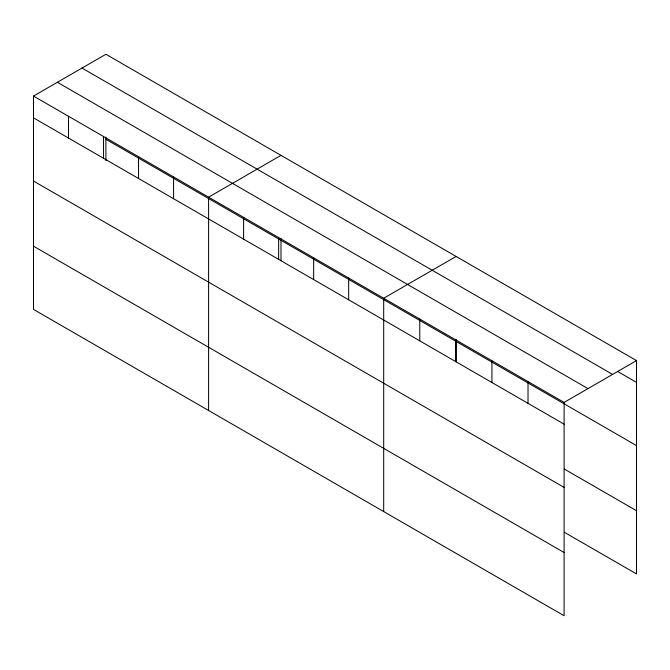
<?xml version="1.0" encoding="UTF-8"?>
<svg xmlns="http://www.w3.org/2000/svg" width="670" height="670" viewBox="0 0 670 670"><rect width="100%" height="100%" fill="white"/><g stroke="black" fill="none" stroke-linecap="round" stroke-linejoin="round"><path stroke-width="1" d="M33.5 96.07L564.098 402.41L564.098 615.73L33.5 309.398L33.5 96.07L105.902 54.27L636.5 360.602L636.5 573.93L564.341 532.265M280.998 155.356L208.596 197.164L208.596 410.484M456.094 256.451L383.692 298.25L383.692 511.579M564.098 402.41L636.5 360.602M617.556 371.44L636.5 382.377M82.008 68.064L612.606 374.404M57.394 82.276L587.992 388.617M105.902 139.251L636.5 445.592M33.5 117.845L564.098 424.177M564.341 469.059L636.5 510.716M33.5 181.051L564.098 487.392M33.5 246.183L564.098 552.516M528.019 381.573L528.019 403.348M491.939 360.745L491.939 382.52M456.094 339.397L456.094 361.783M455.851 339.916L455.851 361.683M419.772 319.088L419.772 340.854M348.676 278.033L348.676 299.808M313.652 257.816L313.652 279.583M280.998 238.302L280.998 260.697M278.636 237.599L278.636 259.365M243.612 217.382L243.612 239.148M173.58 176.947L173.58 198.714M138.556 156.721L138.556 178.496M105.902 137.216L105.902 160.624M103.54 136.504L103.54 158.279M68.516 116.287L68.516 138.062"/></g></svg>
